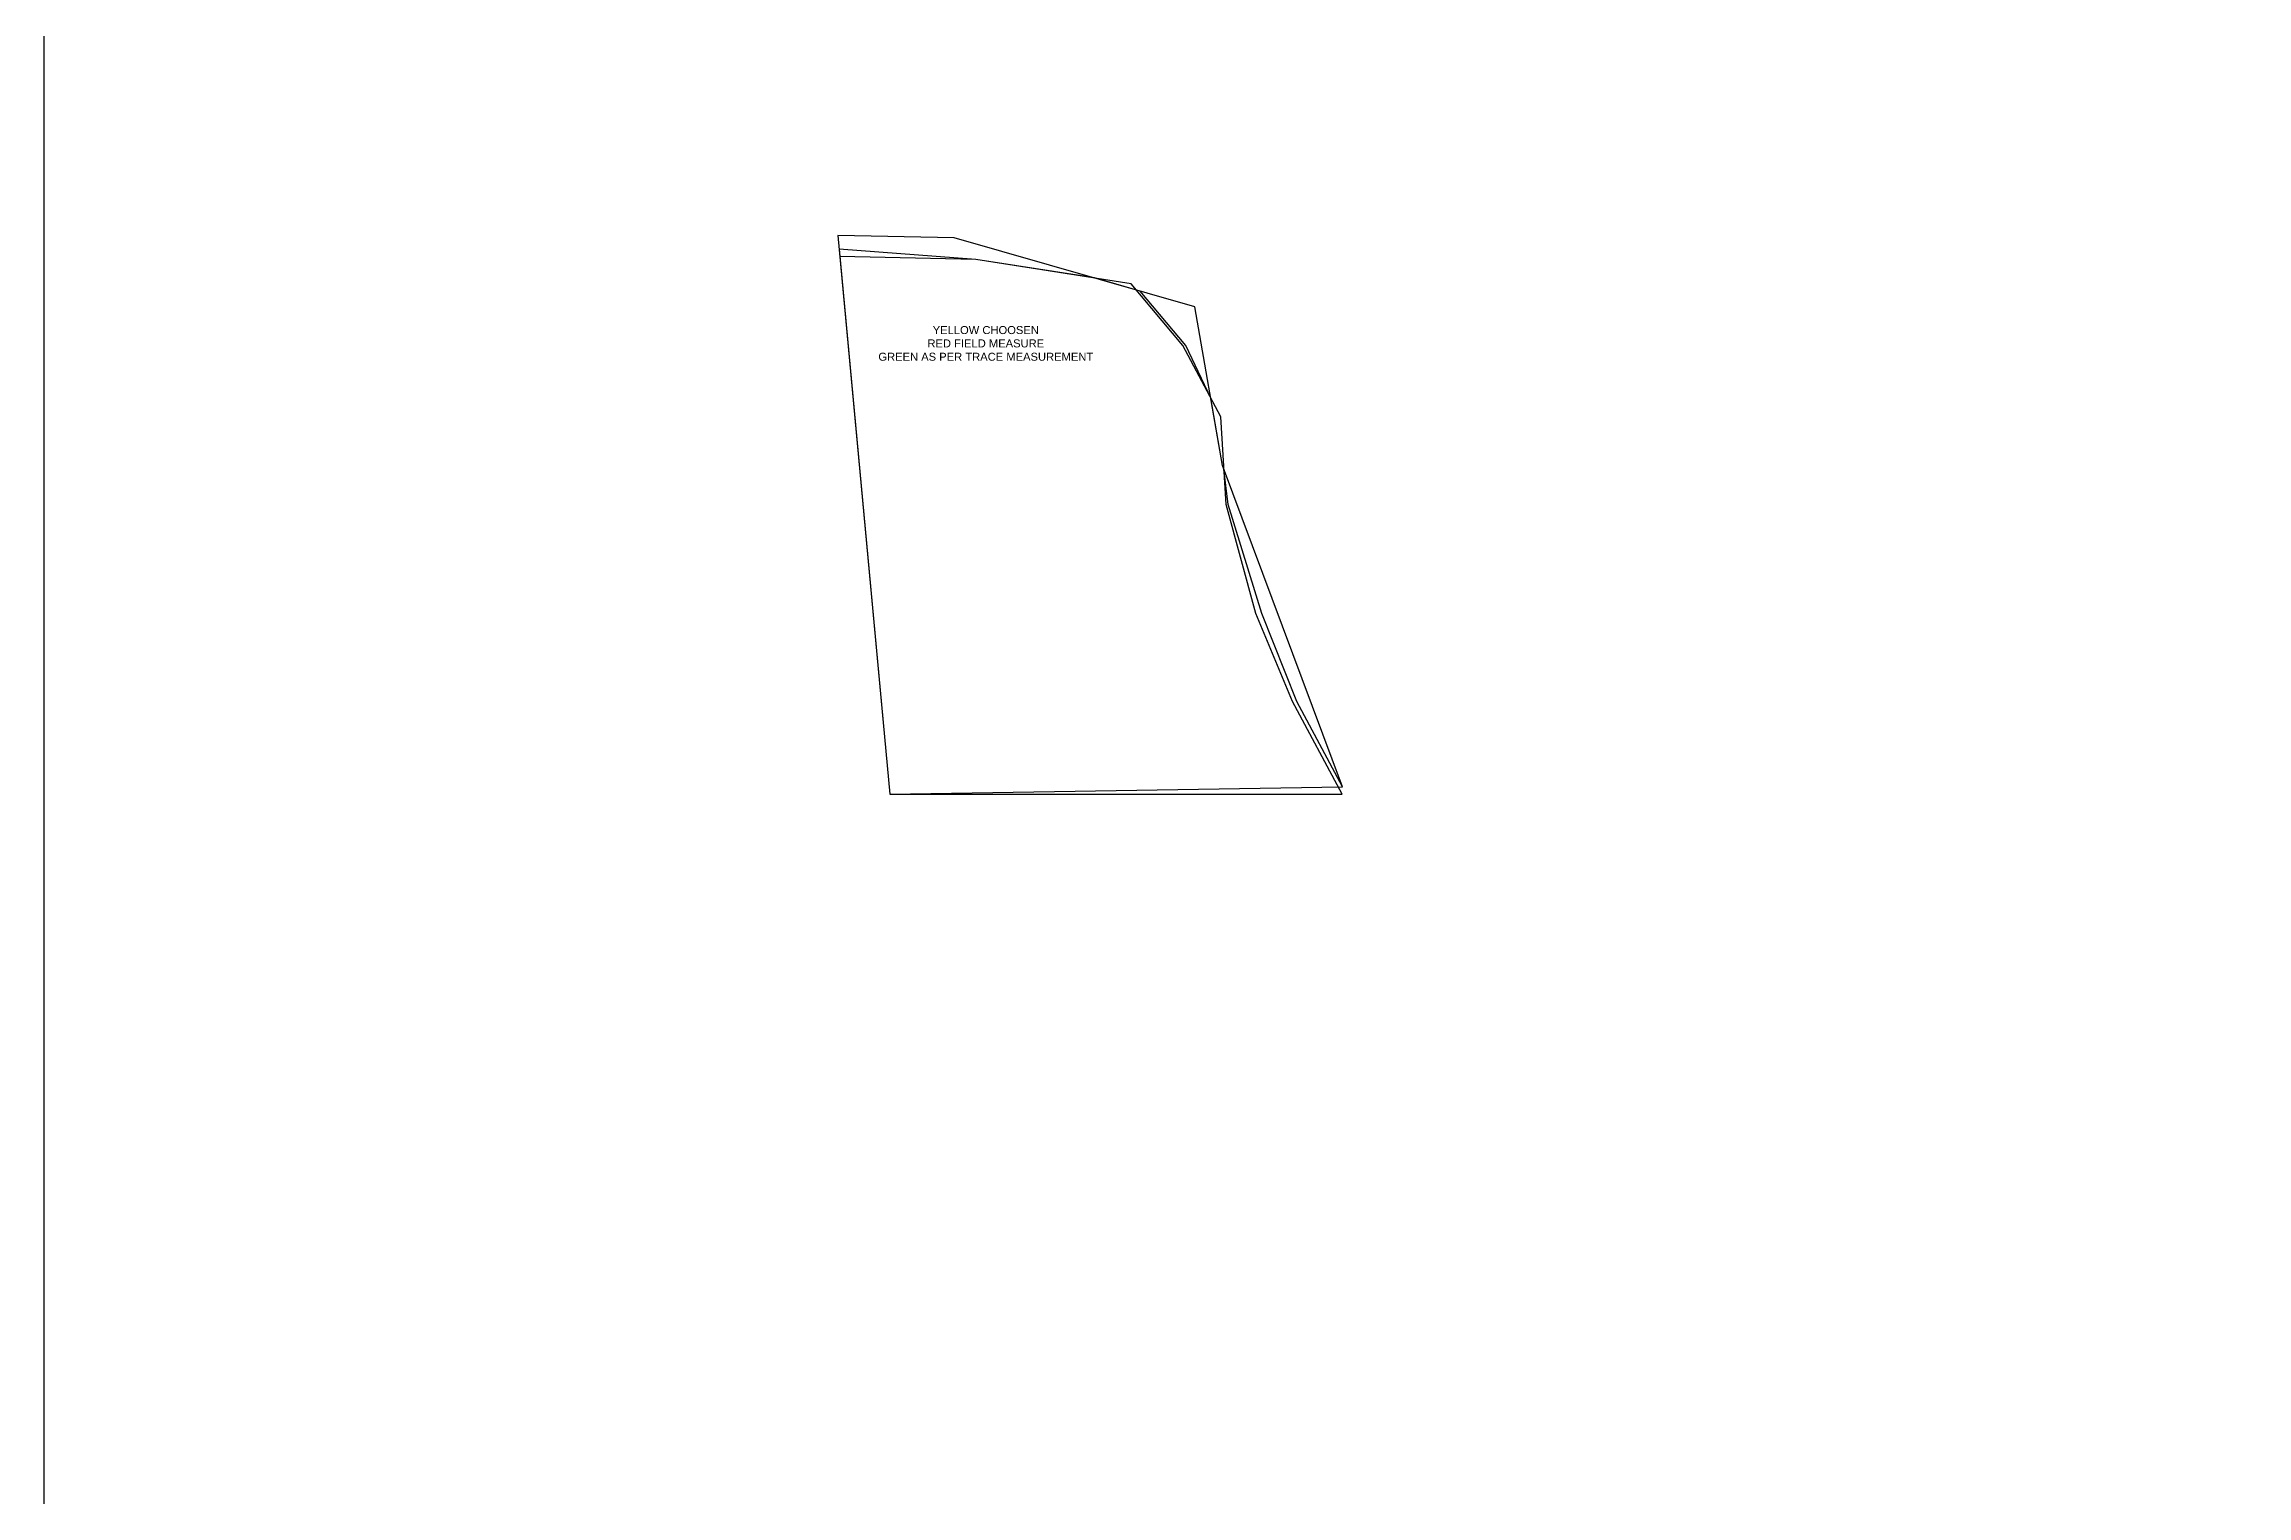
# Model space of a CAD drawing. Header units: inches. Extents: x 100101 to 119806, y -2288 to 8641.
# Drawn here: x 107653 to 109580, y 4492 to 5762 of the extents above; entities that cross this region are included whole.
import ezdxf

# ---------------------------------------------------------------- set-up
doc = ezdxf.new("R2010")
doc.units = ezdxf.units.IN
doc.header["$LTSCALE"] = 0.5
doc.header["$MEASUREMENT"] = 0
doc.layers.add('steps', color=253, linetype='Continuous', lineweight=20)
doc.layers.add('Toilet', color=7, linetype='Continuous', lineweight=25)
doc.styles.get("Standard").update_dxf_attribs({"font": 'arial.ttf'})

msp = doc.modelspace()

# ---------------------------------------------------------------- linework, layer by layer
at = {"layer": 'Toilet', "color": 3}
for points in [[(107653.2, 6932.2), (111082.9, 6932.2), (111082.9, -2287.9), (107653.2, -2287.9)], [(108349.2, 5576.5), (108393.2, 5106), (108788.7, 5106), (108745.3, 5187.1), (108713.2, 5264), (108687.2, 5359.5), (108682.5, 5436.1), (108649.5, 5498.4), (108604.2, 5552.6), (108468.3, 5573.7)]]:
    msp.add_lwpolyline(points, close=True, dxfattribs=at)
at = {"layer": 'Toilet', "color": 240, "true_color": 0xed1f24}
msp.add_lwpolyline([(108684.1, 5393.5), (108660, 5532.4), (108449.4, 5592.7), (108347.5, 5594.9), (108393.2, 5106), (108789.1, 5112.5)], close=True, dxfattribs=at)
at = {"layer": 'Toilet', "color": 2}
msp.add_lwpolyline([(108685.3, 5390.2), (108684.1, 5393.5), (108673.8, 5452.4), (108652, 5498.4), (108612, 5546.2), (108572.1, 5557.6), (108468.3, 5573.7), (108348.6, 5582.7), (108393.2, 5106), (108789.1, 5112.5), (108749, 5187.1), (108718.5, 5264), (108688.9, 5359.5)], close=True, dxfattribs=at)

# ---------------------------------------------------------------- texts
at = {"layer": 'steps', "color": 7, "ltscale": 0.3, "insert": (108477, 5485.1), "char_height": 7, "attachment_point": 8}
msp.add_mtext_dynamic_manual_height_columns('{\\fArial TUR|b0|i0|c162|p34;YELLOW CHOOSEN\\PRED FIELD MEASURE\\PGREEN AS PER TRACE MEASUREMENT}', width=212.096, gutter_width=40, heights=[0], dxfattribs=at)

doc.saveas('drawing.dxf')
